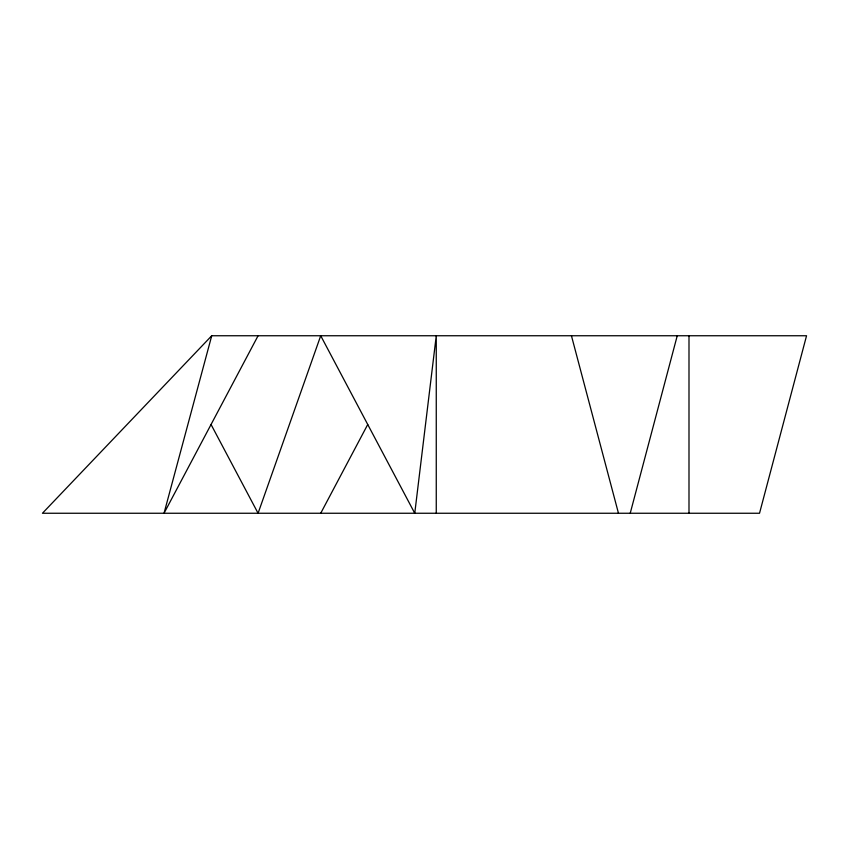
<?xml version="1.0" encoding="UTF-8"?>
<svg xmlns="http://www.w3.org/2000/svg" width="849" height="849" viewBox="0 0 849 849"><rect width="100%" height="100%" fill="white"/><g stroke="black" fill="none" stroke-linecap="round" stroke-linejoin="round"><path stroke-width="1.27" d="M630.223 513.252L677.237 335.748M211.73 335.748L42.45 513.252L759.526 513.252L806.55 335.748L211.73 335.748L164.027 513.252L258.075 335.748M320.72 513.252L367.734 424.5M211.051 424.5L258.075 513.252L320.72 335.748L414.758 513.252L436.259 335.748L436.259 513.252M571.441 335.748L618.465 513.252M688.995 335.748L688.995 513.252"/></g></svg>
